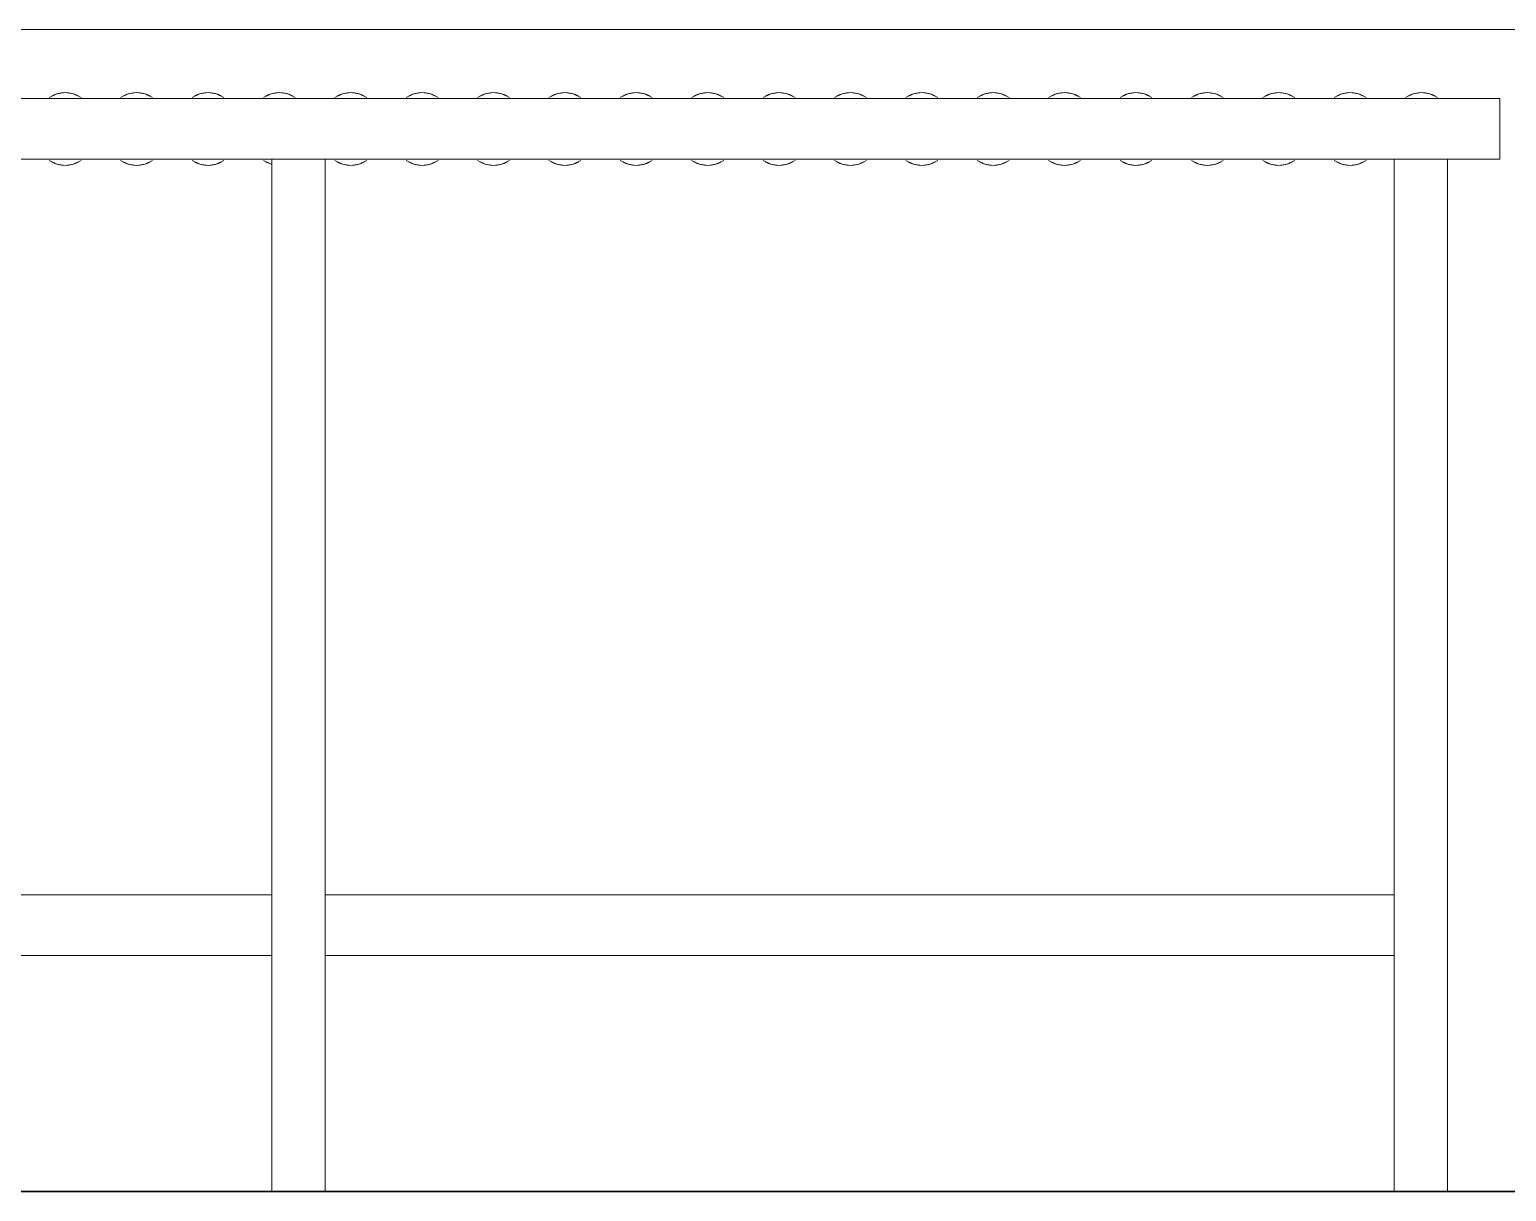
# Model space of a CAD drawing. Header units: centimetres. Extents: x -13467 to 3766, y -437 to 1921.
# Drawn here: x -4385.8 to -4264.1, y 94 to 189.7 of the extents above; entities that cross this region are included whole.
import ezdxf

# ---------------------------------------------------------------- set-up
doc = ezdxf.new("R2010")
doc.units = ezdxf.units.CM
doc.layers.add('A-FLOR', color=7, linetype='Continuous', lineweight=9)
doc.layers.add('M-EQPM', color=7, linetype='Continuous', lineweight=9)

# ---------------------------------------------------------------- blocks, each defined once
blk = doc.blocks.new('PQ_RVR_EST-01_ZZ_ZZ_MO_T_A_rvt-2-Sección 1-2')
at = {"layer": 'A-FLOR', "lineweight": 35}
blk.add_line((-3460.65, 94), (-4386.6, 94), dxfattribs=at)
blk = doc.blocks.new('EQ-04-002 - EQ-04-002_dwg_Agrupar_1737-1534097-Sección 1-2')
at = {"layer": 'M-EQPM', "color": 251, "true_color": 0x666666}
for p, q in [((-3814.53, 184.4), (-3815.17, 184.1)), ((-3813.85, 184.5), (-3814.53, 184.4)), ((-3813.17, 184.4), (-3813.85, 184.5)), ((-3813.17, 184.4), (-3812.54, 184.1)), ((-3814.53, 178.6), (-3815.17, 178.9))]:
    blk.add_line(p, q, dxfattribs=at)
for start_param, end_param in [(5.836266, 6.730104), (5.836266, 6.730104), (5.836266, 6.730104), (5.836266, 6.730104), (5.836266, 6.730104), (5.836266, 6.730104), (5.836266, 6.730104), (5.836266, 6.730104), (5.836266, 6.730104), (5.836266, 6.730104), (5.836266, 6.730104), (5.836266, 6.730104), (5.836266, 6.730104), (5.836266, 6.730104), (5.836266, 6.730104), (5.836266, 6.730104), (5.836266, 6.730104), (5.836266, 6.730104), (5.836266, 6.730104), (5.836266, 6.730104), (5.836266, 6.730104), (5.836266, 6.730104), (5.836266, 6.730104), (5.836266, 6.730104), (5.836266, 6.730104), (2.694673, 2.882424), (2.694673, 2.882424), (2.694673, 2.882424), (2.694673, 2.882424), (2.694673, 2.882424), (2.694673, 2.882424), (2.694673, 2.882424), (2.694673, 2.882424), (2.694673, 2.882424), (2.694673, 2.882424), (2.694673, 2.882424), (2.694673, 2.882424), (2.694673, 2.882424), (2.694673, 2.882424), (2.694673, 2.882424), (2.694673, 2.882424), (2.694673, 2.882424), (2.694673, 2.882424), (2.694673, 2.882424), (2.694673, 2.882424), (2.694673, 2.882424), (2.694673, 2.882424), (2.694673, 2.882424), (2.694673, 2.882424), (2.694673, 2.882424)]:
    blk.add_ellipse((-3813.85, 181.5), major_axis=(0, 3), ratio=0.8777, start_param=start_param, end_param=end_param, dxfattribs=at)
blk = doc.blocks.new('EQ-04-002 - EQ-04-002_dwg_Agrupar_1737-1534098-Sección 1-2')
at = {"layer": 'M-EQPM', "color": 251, "true_color": 0x666666}
for p, q in [((-3820.42, 184.4), (-3821.05, 184.1)), ((-3819.73, 184.5), (-3820.42, 184.4)), ((-3819.05, 184.4), (-3819.73, 184.5)), ((-3819.05, 184.4), (-3818.42, 184.1)), ((-3820.42, 178.6), (-3821.05, 178.9)), ((-3818.42, 178.9), (-3819.05, 178.6)), ((-3819.73, 178.5), (-3820.42, 178.6)), ((-3819.05, 178.6), (-3819.73, 178.5))]:
    blk.add_line(p, q, dxfattribs=at)
for start_param, end_param in [(5.836266, 6.730104), (5.836266, 6.730104), (5.836266, 6.730104), (5.836266, 6.730104), (5.836266, 6.730104), (5.836266, 6.730104), (5.836266, 6.730104), (5.836266, 6.730104), (5.836266, 6.730104), (5.836266, 6.730104), (5.836266, 6.730104), (5.836266, 6.730104), (5.836266, 6.730104), (5.836266, 6.730104), (5.836266, 6.730104), (5.836266, 6.730104), (5.836266, 6.730104), (5.836266, 6.730104), (5.836266, 6.730104), (5.836266, 6.730104), (5.836266, 6.730104), (5.836266, 6.730104), (5.836266, 6.730104), (5.836266, 6.730104), (5.836266, 6.730104), (2.694673, 3.588513), (2.694673, 3.588513), (2.694673, 3.588513), (2.694673, 3.588513), (2.694673, 3.588513), (2.694673, 3.588513), (2.694673, 3.588513), (2.694673, 3.588513), (2.694673, 3.588513), (2.694673, 3.588513), (2.694673, 3.588513), (2.694673, 3.588513), (2.694673, 3.588513), (2.694673, 3.588513), (2.694673, 3.588513), (2.694673, 3.588513), (2.694673, 3.588513), (2.694673, 3.588513), (2.694673, 3.588513), (2.694673, 3.588513), (2.694673, 3.588513), (2.694673, 3.588513), (2.694673, 3.588513), (2.694673, 3.588513), (2.694673, 3.588513)]:
    blk.add_ellipse((-3819.73, 181.5), major_axis=(0, 3), ratio=0.8777, start_param=start_param, end_param=end_param, dxfattribs=at)
blk = doc.blocks.new('EQ-04-002 - EQ-04-002_dwg_Agrupar_528-1534099-Sección 1-2')
at = {"layer": 'M-EQPM', "color": 251, "true_color": 0x666666}
for p, q in [((-3713.32, 184), (-4009.98, 184)), ((-3713.32, 184), (-4009.98, 184)), ((-3713.32, 179), (-3713.32, 184)), ((-3713.32, 184), (-3713.32, 179)), ((-4009.81, 179), (-3713.32, 179)), ((-4009.81, 179), (-3713.32, 179))]:
    blk.add_line(p, q, dxfattribs=at)
at = {"layer": 'M-EQPM', "color": 251, "true_color": 0x666666, "flags": 128}
blk.add_lwpolyline([(-4009.81, 179), (-3713.32, 179), (-3713.32, 184), (-4009.98, 184)], dxfattribs=at)
blk = doc.blocks.new('EQ-04-002 - EQ-04-002_dwg_Agrupar_1737-1534100-Sección 1-2')
at = {"layer": 'M-EQPM', "color": 251, "true_color": 0x666666}
for p, q in [((-3826.3, 184.4), (-3826.93, 184.1)), ((-3825.61, 184.5), (-3826.3, 184.4)), ((-3824.93, 184.4), (-3825.61, 184.5)), ((-3824.93, 184.4), (-3824.3, 184.1)), ((-3826.3, 178.6), (-3826.93, 178.9)), ((-3824.3, 178.9), (-3824.93, 178.6)), ((-3825.61, 178.5), (-3826.3, 178.6)), ((-3824.93, 178.6), (-3825.61, 178.5))]:
    blk.add_line(p, q, dxfattribs=at)
for start_param, end_param in [(5.836266, 6.730104), (5.836266, 6.730104), (5.836266, 6.730104), (5.836266, 6.730104), (5.836266, 6.730104), (5.836266, 6.730104), (5.836266, 6.730104), (5.836266, 6.730104), (5.836266, 6.730104), (5.836266, 6.730104), (5.836266, 6.730104), (5.836266, 6.730104), (5.836266, 6.730104), (5.836266, 6.730104), (5.836266, 6.730104), (5.836266, 6.730104), (5.836266, 6.730104), (5.836266, 6.730104), (5.836266, 6.730104), (5.836266, 6.730104), (5.836266, 6.730104), (5.836266, 6.730104), (5.836266, 6.730104), (5.836266, 6.730104), (5.836266, 6.730104), (2.694673, 3.588513), (2.694673, 3.588513), (2.694673, 3.588513), (2.694673, 3.588513), (2.694673, 3.588513), (2.694673, 3.588513), (2.694673, 3.588513), (2.694673, 3.588513), (2.694673, 3.588513), (2.694673, 3.588513), (2.694673, 3.588513), (2.694673, 3.588513), (2.694673, 3.588513), (2.694673, 3.588513), (2.694673, 3.588513), (2.694673, 3.588513), (2.694673, 3.588513), (2.694673, 3.588513), (2.694673, 3.588513), (2.694673, 3.588513), (2.694673, 3.588513), (2.694673, 3.588513), (2.694673, 3.588513), (2.694673, 3.588513), (2.694673, 3.588513)]:
    blk.add_ellipse((-3825.61, 181.5), major_axis=(0, 3), ratio=0.8777, start_param=start_param, end_param=end_param, dxfattribs=at)
blk = doc.blocks.new('EQ-04-002 - EQ-04-002_dwg_Agrupar_1737-1534130-Sección 1-2')
at = {"layer": 'M-EQPM', "color": 251, "true_color": 0x666666}
for p, q in [((-3832.18, 184.4), (-3832.81, 184.1)), ((-3831.5, 184.5), (-3832.18, 184.4)), ((-3830.81, 184.4), (-3831.5, 184.5)), ((-3830.81, 184.4), (-3830.18, 184.1)), ((-3832.18, 178.6), (-3832.81, 178.9)), ((-3830.18, 178.9), (-3830.81, 178.6)), ((-3831.5, 178.5), (-3832.18, 178.6)), ((-3830.81, 178.6), (-3831.5, 178.5))]:
    blk.add_line(p, q, dxfattribs=at)
for start_param, end_param in [(5.836266, 6.730104), (5.836266, 6.730104), (5.836266, 6.730104), (5.836266, 6.730104), (5.836266, 6.730104), (5.836266, 6.730104), (5.836266, 6.730104), (5.836266, 6.730104), (5.836266, 6.730104), (5.836266, 6.730104), (5.836266, 6.730104), (5.836266, 6.730104), (5.836266, 6.730104), (5.836266, 6.730104), (5.836266, 6.730104), (5.836266, 6.730104), (5.836266, 6.730104), (5.836266, 6.730104), (5.836266, 6.730104), (5.836266, 6.730104), (5.836266, 6.730104), (5.836266, 6.730104), (5.836266, 6.730104), (5.836266, 6.730104), (5.836266, 6.730104), (2.694673, 3.588513), (2.694673, 3.588513), (2.694673, 3.588513), (2.694673, 3.588513), (2.694673, 3.588513), (2.694673, 3.588513), (2.694673, 3.588513), (2.694673, 3.588513), (2.694673, 3.588513), (2.694673, 3.588513), (2.694673, 3.588513), (2.694673, 3.588513), (2.694673, 3.588513), (2.694673, 3.588513), (2.694673, 3.588513), (2.694673, 3.588513), (2.694673, 3.588513), (2.694673, 3.588513), (2.694673, 3.588513), (2.694673, 3.588513), (2.694673, 3.588513), (2.694673, 3.588513), (2.694673, 3.588513), (2.694673, 3.588513), (2.694673, 3.588513)]:
    blk.add_ellipse((-3831.5, 181.5), major_axis=(0, 3), ratio=0.8777, start_param=start_param, end_param=end_param, dxfattribs=at)
blk = doc.blocks.new('EQ-04-002 - EQ-04-002_dwg_Agrupar_529-1534134-Sección 1-2')
at = {"layer": 'M-EQPM', "color": 251, "true_color": 0x666666}
for p, q in [((-3814.47, 94), (-3814.47, 179)), ((-3810.08, 179), (-3814.47, 179)), ((-3810.08, 94), (-3810.08, 179))]:
    blk.add_line(p, q, dxfattribs=at)
at = {"layer": 'M-EQPM', "color": 251, "true_color": 0x666666, "flags": 128}
for points in [[(-3810.08, 179), (-3810.08, 94), (-3810.08, 179), (-3814.47, 179)], [(-3814.47, 179), (-3814.47, 94)]]:
    blk.add_lwpolyline(points, close=True, dxfattribs=at)
blk = doc.blocks.new('EQ-04-002 - EQ-04-002_dwg_Agrupar_529-1534135-Sección 1-2')
at = {"layer": 'M-EQPM', "color": 251, "true_color": 0x666666}
for p, q in [((-4007.83, 118.42), (-3814.47, 118.42)), ((-4007.83, 118.42), (-3814.47, 118.42)), ((-3814.47, 118.42), (-4007.83, 118.42)), ((-3810.08, 118.42), (-3722.02, 118.42)), ((-3810.08, 118.42), (-3722.02, 118.42)), ((-3722.02, 118.42), (-3810.08, 118.42)), ((-4007.83, 113.42), (-3814.47, 113.42)), ((-3814.47, 113.42), (-4007.83, 113.42)), ((-4007.83, 113.42), (-3814.47, 113.42)), ((-3810.08, 113.42), (-3722.02, 113.42)), ((-3722.02, 113.42), (-3810.08, 113.42)), ((-3810.08, 113.42), (-3722.02, 113.42))]:
    blk.add_line(p, q, dxfattribs=at)
blk = doc.blocks.new('EQ-04-002 - EQ-04-002_dwg_Agrupar_1737-1534138-Sección 1-2')
at = {"layer": 'M-EQPM', "color": 251, "true_color": 0x666666}
for p, q in [((-3808.65, 184.4), (-3809.29, 184.1)), ((-3807.97, 184.5), (-3808.65, 184.4)), ((-3807.29, 184.4), (-3807.97, 184.5)), ((-3807.29, 184.4), (-3806.66, 184.1)), ((-3808.65, 178.6), (-3809.29, 178.9)), ((-3806.66, 178.9), (-3807.29, 178.6)), ((-3807.97, 178.5), (-3808.65, 178.6)), ((-3807.29, 178.6), (-3807.97, 178.5))]:
    blk.add_line(p, q, dxfattribs=at)
for start_param, end_param in [(5.836266, 6.730104), (5.836266, 6.730104), (5.836266, 6.730104), (5.836266, 6.730104), (5.836266, 6.730104), (5.836266, 6.730104), (5.836266, 6.730104), (5.836266, 6.730104), (5.836266, 6.730104), (5.836266, 6.730104), (5.836266, 6.730104), (5.836266, 6.730104), (5.836266, 6.730104), (5.836266, 6.730104), (5.836266, 6.730104), (5.836266, 6.730104), (5.836266, 6.730104), (5.836266, 6.730104), (5.836266, 6.730104), (5.836266, 6.730104), (5.836266, 6.730104), (5.836266, 6.730104), (5.836266, 6.730104), (5.836266, 6.730104), (5.836266, 6.730104), (2.694673, 3.588513), (2.694673, 3.588513), (2.694673, 3.588513), (2.694673, 3.588513), (2.694673, 3.588513), (2.694673, 3.588513), (2.694673, 3.588513), (2.694673, 3.588513), (2.694673, 3.588513), (2.694673, 3.588513), (2.694673, 3.588513), (2.694673, 3.588513), (2.694673, 3.588513), (2.694673, 3.588513), (2.694673, 3.588513), (2.694673, 3.588513), (2.694673, 3.588513), (2.694673, 3.588513), (2.694673, 3.588513), (2.694673, 3.588513), (2.694673, 3.588513), (2.694673, 3.588513), (2.694673, 3.588513), (2.694673, 3.588513), (2.694673, 3.588513)]:
    blk.add_ellipse((-3807.97, 181.5), major_axis=(0, 3), ratio=0.8777, start_param=start_param, end_param=end_param, dxfattribs=at)
blk = doc.blocks.new('EQ-04-002 - EQ-04-002_dwg_Agrupar_1737-1534139-Sección 1-2')
at = {"layer": 'M-EQPM', "color": 251, "true_color": 0x666666}
for p, q in [((-3726.33, 184.4), (-3726.96, 184.1)), ((-3725.64, 184.5), (-3726.33, 184.4)), ((-3724.96, 184.4), (-3725.64, 184.5)), ((-3724.96, 184.4), (-3724.33, 184.1)), ((-3726.33, 178.6), (-3726.96, 178.9)), ((-3724.33, 178.9), (-3724.96, 178.6)), ((-3725.64, 178.5), (-3726.33, 178.6)), ((-3724.96, 178.6), (-3725.64, 178.5))]:
    blk.add_line(p, q, dxfattribs=at)
for start_param, end_param in [(5.836266, 6.730104), (5.836266, 6.730104), (5.836266, 6.730104), (5.836266, 6.730104), (5.836266, 6.730104), (5.836266, 6.730104), (5.836266, 6.730104), (5.836266, 6.730104), (5.836266, 6.730104), (5.836266, 6.730104), (5.836266, 6.730104), (5.836266, 6.730104), (5.836266, 6.730104), (5.836266, 6.730104), (5.836266, 6.730104), (5.836266, 6.730104), (5.836266, 6.730104), (5.836266, 6.730104), (5.836266, 6.730104), (5.836266, 6.730104), (5.836266, 6.730104), (5.836266, 6.730104), (5.836266, 6.730104), (5.836266, 6.730104), (5.836266, 6.730104), (2.694673, 3.588513), (2.694673, 3.588513), (2.694673, 3.588513), (2.694673, 3.588513), (2.694673, 3.588513), (2.694673, 3.588513), (2.694673, 3.588513), (2.694673, 3.588513), (2.694673, 3.588513), (2.694673, 3.588513), (2.694673, 3.588513), (2.694673, 3.588513), (2.694673, 3.588513), (2.694673, 3.588513), (2.694673, 3.588513), (2.694673, 3.588513), (2.694673, 3.588513), (2.694673, 3.588513), (2.694673, 3.588513), (2.694673, 3.588513), (2.694673, 3.588513), (2.694673, 3.588513), (2.694673, 3.588513), (2.694673, 3.588513), (2.694673, 3.588513)]:
    blk.add_ellipse((-3725.64, 181.5), major_axis=(0, 3), ratio=0.8777, start_param=start_param, end_param=end_param, dxfattribs=at)
blk = doc.blocks.new('EQ-04-002 - EQ-04-002_dwg_Agrupar_1737-1534140-Sección 1-2')
at = {"layer": 'M-EQPM', "color": 251, "true_color": 0x666666}
for p, q in [((-3785.13, 184.4), (-3785.77, 184.1)), ((-3784.45, 184.5), (-3785.13, 184.4)), ((-3783.77, 184.4), (-3784.45, 184.5)), ((-3783.77, 184.4), (-3783.13, 184.1)), ((-3785.13, 178.6), (-3785.77, 178.9)), ((-3783.13, 178.9), (-3783.77, 178.6)), ((-3784.45, 178.5), (-3785.13, 178.6)), ((-3783.77, 178.6), (-3784.45, 178.5))]:
    blk.add_line(p, q, dxfattribs=at)
for start_param, end_param in [(5.836266, 6.730104), (5.836266, 6.730104), (5.836266, 6.730104), (5.836266, 6.730104), (5.836266, 6.730104), (5.836266, 6.730104), (5.836266, 6.730104), (5.836266, 6.730104), (5.836266, 6.730104), (5.836266, 6.730104), (5.836266, 6.730104), (5.836266, 6.730104), (5.836266, 6.730104), (5.836266, 6.730104), (5.836266, 6.730104), (5.836266, 6.730104), (5.836266, 6.730104), (5.836266, 6.730104), (5.836266, 6.730104), (5.836266, 6.730104), (5.836266, 6.730104), (5.836266, 6.730104), (5.836266, 6.730104), (5.836266, 6.730104), (5.836266, 6.730104), (2.694673, 3.588513), (2.694673, 3.588513), (2.694673, 3.588513), (2.694673, 3.588513), (2.694673, 3.588513), (2.694673, 3.588513), (2.694673, 3.588513), (2.694673, 3.588513), (2.694673, 3.588513), (2.694673, 3.588513), (2.694673, 3.588513), (2.694673, 3.588513), (2.694673, 3.588513), (2.694673, 3.588513), (2.694673, 3.588513), (2.694673, 3.588513), (2.694673, 3.588513), (2.694673, 3.588513), (2.694673, 3.588513), (2.694673, 3.588513), (2.694673, 3.588513), (2.694673, 3.588513), (2.694673, 3.588513), (2.694673, 3.588513), (2.694673, 3.588513)]:
    blk.add_ellipse((-3784.45, 181.5), major_axis=(0, 3), ratio=0.8777, start_param=start_param, end_param=end_param, dxfattribs=at)
blk = doc.blocks.new('EQ-04-002 - EQ-04-002_dwg_Agrupar_1737-1534141-Sección 1-2')
at = {"layer": 'M-EQPM', "color": 251, "true_color": 0x666666}
for p, q in [((-3796.89, 184.4), (-3797.53, 184.1)), ((-3796.21, 184.5), (-3796.89, 184.4)), ((-3795.53, 184.4), (-3796.21, 184.5)), ((-3795.53, 184.4), (-3794.9, 184.1)), ((-3796.89, 178.6), (-3797.53, 178.9)), ((-3794.9, 178.9), (-3795.53, 178.6)), ((-3796.21, 178.5), (-3796.89, 178.6)), ((-3795.53, 178.6), (-3796.21, 178.5))]:
    blk.add_line(p, q, dxfattribs=at)
for start_param, end_param in [(5.836266, 6.730104), (5.836266, 6.730104), (5.836266, 6.730104), (5.836266, 6.730104), (5.836266, 6.730104), (5.836266, 6.730104), (5.836266, 6.730104), (5.836266, 6.730104), (5.836266, 6.730104), (5.836266, 6.730104), (5.836266, 6.730104), (5.836266, 6.730104), (5.836266, 6.730104), (5.836266, 6.730104), (5.836266, 6.730104), (5.836266, 6.730104), (5.836266, 6.730104), (5.836266, 6.730104), (5.836266, 6.730104), (5.836266, 6.730104), (5.836266, 6.730104), (5.836266, 6.730104), (5.836266, 6.730104), (5.836266, 6.730104), (5.836266, 6.730104), (2.694673, 3.588513), (2.694673, 3.588513), (2.694673, 3.588513), (2.694673, 3.588513), (2.694673, 3.588513), (2.694673, 3.588513), (2.694673, 3.588513), (2.694673, 3.588513), (2.694673, 3.588513), (2.694673, 3.588513), (2.694673, 3.588513), (2.694673, 3.588513), (2.694673, 3.588513), (2.694673, 3.588513), (2.694673, 3.588513), (2.694673, 3.588513), (2.694673, 3.588513), (2.694673, 3.588513), (2.694673, 3.588513), (2.694673, 3.588513), (2.694673, 3.588513), (2.694673, 3.588513), (2.694673, 3.588513), (2.694673, 3.588513), (2.694673, 3.588513)]:
    blk.add_ellipse((-3796.21, 181.5), major_axis=(0, 3), ratio=0.8777, start_param=start_param, end_param=end_param, dxfattribs=at)
blk = doc.blocks.new('EQ-04-002 - EQ-04-002_dwg_Agrupar_1737-1534142-Sección 1-2')
at = {"layer": 'M-EQPM', "color": 251, "true_color": 0x666666}
for p, q in [((-3791.01, 184.4), (-3791.65, 184.1)), ((-3790.33, 184.5), (-3791.01, 184.4)), ((-3789.65, 184.4), (-3790.33, 184.5)), ((-3789.65, 184.4), (-3789.01, 184.1)), ((-3791.01, 178.6), (-3791.65, 178.9)), ((-3789.01, 178.9), (-3789.65, 178.6)), ((-3790.33, 178.5), (-3791.01, 178.6)), ((-3789.65, 178.6), (-3790.33, 178.5))]:
    blk.add_line(p, q, dxfattribs=at)
for start_param, end_param in [(5.836266, 6.730104), (5.836266, 6.730104), (5.836266, 6.730104), (5.836266, 6.730104), (5.836266, 6.730104), (5.836266, 6.730104), (5.836266, 6.730104), (5.836266, 6.730104), (5.836266, 6.730104), (5.836266, 6.730104), (5.836266, 6.730104), (5.836266, 6.730104), (5.836266, 6.730104), (5.836266, 6.730104), (5.836266, 6.730104), (5.836266, 6.730104), (5.836266, 6.730104), (5.836266, 6.730104), (5.836266, 6.730104), (5.836266, 6.730104), (5.836266, 6.730104), (5.836266, 6.730104), (5.836266, 6.730104), (5.836266, 6.730104), (5.836266, 6.730104), (2.694673, 3.588513), (2.694673, 3.588513), (2.694673, 3.588513), (2.694673, 3.588513), (2.694673, 3.588513), (2.694673, 3.588513), (2.694673, 3.588513), (2.694673, 3.588513), (2.694673, 3.588513), (2.694673, 3.588513), (2.694673, 3.588513), (2.694673, 3.588513), (2.694673, 3.588513), (2.694673, 3.588513), (2.694673, 3.588513), (2.694673, 3.588513), (2.694673, 3.588513), (2.694673, 3.588513), (2.694673, 3.588513), (2.694673, 3.588513), (2.694673, 3.588513), (2.694673, 3.588513), (2.694673, 3.588513), (2.694673, 3.588513), (2.694673, 3.588513)]:
    blk.add_ellipse((-3790.33, 181.5), major_axis=(0, 3), ratio=0.8777, start_param=start_param, end_param=end_param, dxfattribs=at)
blk = doc.blocks.new('EQ-04-002 - EQ-04-002_dwg_Agrupar_1737-1534143-Sección 1-2')
at = {"layer": 'M-EQPM', "color": 251, "true_color": 0x666666}
for p, q in [((-3802.77, 184.4), (-3803.41, 184.1)), ((-3802.09, 184.5), (-3802.77, 184.4)), ((-3801.41, 184.4), (-3802.09, 184.5)), ((-3801.41, 184.4), (-3800.78, 184.1)), ((-3802.77, 178.6), (-3803.41, 178.9)), ((-3800.78, 178.9), (-3801.41, 178.6)), ((-3802.09, 178.5), (-3802.77, 178.6)), ((-3801.41, 178.6), (-3802.09, 178.5))]:
    blk.add_line(p, q, dxfattribs=at)
for start_param, end_param in [(5.836266, 6.730104), (5.836266, 6.730104), (5.836266, 6.730104), (5.836266, 6.730104), (5.836266, 6.730104), (5.836266, 6.730104), (5.836266, 6.730104), (5.836266, 6.730104), (5.836266, 6.730104), (5.836266, 6.730104), (5.836266, 6.730104), (5.836266, 6.730104), (5.836266, 6.730104), (5.836266, 6.730104), (5.836266, 6.730104), (5.836266, 6.730104), (5.836266, 6.730104), (5.836266, 6.730104), (5.836266, 6.730104), (5.836266, 6.730104), (5.836266, 6.730104), (5.836266, 6.730104), (5.836266, 6.730104), (5.836266, 6.730104), (5.836266, 6.730104), (2.694673, 3.588513), (2.694673, 3.588513), (2.694673, 3.588513), (2.694673, 3.588513), (2.694673, 3.588513), (2.694673, 3.588513), (2.694673, 3.588513), (2.694673, 3.588513), (2.694673, 3.588513), (2.694673, 3.588513), (2.694673, 3.588513), (2.694673, 3.588513), (2.694673, 3.588513), (2.694673, 3.588513), (2.694673, 3.588513), (2.694673, 3.588513), (2.694673, 3.588513), (2.694673, 3.588513), (2.694673, 3.588513), (2.694673, 3.588513), (2.694673, 3.588513), (2.694673, 3.588513), (2.694673, 3.588513), (2.694673, 3.588513), (2.694673, 3.588513)]:
    blk.add_ellipse((-3802.09, 181.5), major_axis=(0, 3), ratio=0.8777, start_param=start_param, end_param=end_param, dxfattribs=at)
blk = doc.blocks.new('EQ-04-002 - EQ-04-002_dwg_Agrupar_1737-1534144-Sección 1-2')
at = {"layer": 'M-EQPM', "color": 251, "true_color": 0x666666}
for p, q in [((-3761.61, 184.4), (-3762.24, 184.1)), ((-3760.93, 184.5), (-3761.61, 184.4)), ((-3760.25, 184.4), (-3760.93, 184.5)), ((-3760.25, 184.4), (-3759.61, 184.1)), ((-3761.61, 178.6), (-3762.24, 178.9)), ((-3759.61, 178.9), (-3760.25, 178.6)), ((-3760.93, 178.5), (-3761.61, 178.6)), ((-3760.25, 178.6), (-3760.93, 178.5))]:
    blk.add_line(p, q, dxfattribs=at)
for start_param, end_param in [(5.836266, 6.730104), (5.836266, 6.730104), (5.836266, 6.730104), (5.836266, 6.730104), (5.836266, 6.730104), (5.836266, 6.730104), (5.836266, 6.730104), (5.836266, 6.730104), (5.836266, 6.730104), (5.836266, 6.730104), (5.836266, 6.730104), (5.836266, 6.730104), (5.836266, 6.730104), (5.836266, 6.730104), (5.836266, 6.730104), (5.836266, 6.730104), (5.836266, 6.730104), (5.836266, 6.730104), (5.836266, 6.730104), (5.836266, 6.730104), (5.836266, 6.730104), (5.836266, 6.730104), (5.836266, 6.730104), (5.836266, 6.730104), (5.836266, 6.730104), (2.694673, 3.588513), (2.694673, 3.588513), (2.694673, 3.588513), (2.694673, 3.588513), (2.694673, 3.588513), (2.694673, 3.588513), (2.694673, 3.588513), (2.694673, 3.588513), (2.694673, 3.588513), (2.694673, 3.588513), (2.694673, 3.588513), (2.694673, 3.588513), (2.694673, 3.588513), (2.694673, 3.588513), (2.694673, 3.588513), (2.694673, 3.588513), (2.694673, 3.588513), (2.694673, 3.588513), (2.694673, 3.588513), (2.694673, 3.588513), (2.694673, 3.588513), (2.694673, 3.588513), (2.694673, 3.588513), (2.694673, 3.588513), (2.694673, 3.588513)]:
    blk.add_ellipse((-3760.93, 181.5), major_axis=(0, 3), ratio=0.8777, start_param=start_param, end_param=end_param, dxfattribs=at)
blk = doc.blocks.new('EQ-04-002 - EQ-04-002_dwg_Agrupar_1737-1534145-Sección 1-2')
at = {"layer": 'M-EQPM', "color": 251, "true_color": 0x666666}
for p, q in [((-3743.97, 184.4), (-3744.6, 184.1)), ((-3743.29, 184.5), (-3743.97, 184.4)), ((-3742.6, 184.4), (-3743.29, 184.5)), ((-3742.6, 184.4), (-3741.97, 184.1)), ((-3743.97, 178.6), (-3744.6, 178.9)), ((-3741.97, 178.9), (-3742.6, 178.6)), ((-3743.29, 178.5), (-3743.97, 178.6)), ((-3742.6, 178.6), (-3743.29, 178.5))]:
    blk.add_line(p, q, dxfattribs=at)
for start_param, end_param in [(5.836266, 6.730104), (5.836266, 6.730104), (5.836266, 6.730104), (5.836266, 6.730104), (5.836266, 6.730104), (5.836266, 6.730104), (5.836266, 6.730104), (5.836266, 6.730104), (5.836266, 6.730104), (5.836266, 6.730104), (5.836266, 6.730104), (5.836266, 6.730104), (5.836266, 6.730104), (5.836266, 6.730104), (5.836266, 6.730104), (5.836266, 6.730104), (5.836266, 6.730104), (5.836266, 6.730104), (5.836266, 6.730104), (5.836266, 6.730104), (5.836266, 6.730104), (5.836266, 6.730104), (5.836266, 6.730104), (5.836266, 6.730104), (5.836266, 6.730104), (2.694673, 3.588513), (2.694673, 3.588513), (2.694673, 3.588513), (2.694673, 3.588513), (2.694673, 3.588513), (2.694673, 3.588513), (2.694673, 3.588513), (2.694673, 3.588513), (2.694673, 3.588513), (2.694673, 3.588513), (2.694673, 3.588513), (2.694673, 3.588513), (2.694673, 3.588513), (2.694673, 3.588513), (2.694673, 3.588513), (2.694673, 3.588513), (2.694673, 3.588513), (2.694673, 3.588513), (2.694673, 3.588513), (2.694673, 3.588513), (2.694673, 3.588513), (2.694673, 3.588513), (2.694673, 3.588513), (2.694673, 3.588513), (2.694673, 3.588513)]:
    blk.add_ellipse((-3743.29, 181.5), major_axis=(0, 3), ratio=0.8777, start_param=start_param, end_param=end_param, dxfattribs=at)
blk = doc.blocks.new('EQ-04-002 - EQ-04-002_dwg_Agrupar_1737-1534146-Sección 1-2')
at = {"layer": 'M-EQPM', "color": 251, "true_color": 0x666666}
for p, q in [((-3732.21, 184.4), (-3732.84, 184.1)), ((-3731.53, 184.5), (-3732.21, 184.4)), ((-3730.84, 184.4), (-3731.53, 184.5)), ((-3730.84, 184.4), (-3730.21, 184.1)), ((-3732.21, 178.6), (-3732.84, 178.9)), ((-3730.21, 178.9), (-3730.84, 178.6)), ((-3731.53, 178.5), (-3732.21, 178.6)), ((-3730.84, 178.6), (-3731.53, 178.5))]:
    blk.add_line(p, q, dxfattribs=at)
for start_param, end_param in [(5.836266, 6.730104), (5.836266, 6.730104), (5.836266, 6.730104), (5.836266, 6.730104), (5.836266, 6.730104), (5.836266, 6.730104), (5.836266, 6.730104), (5.836266, 6.730104), (5.836266, 6.730104), (5.836266, 6.730104), (5.836266, 6.730104), (5.836266, 6.730104), (5.836266, 6.730104), (5.836266, 6.730104), (5.836266, 6.730104), (5.836266, 6.730104), (5.836266, 6.730104), (5.836266, 6.730104), (5.836266, 6.730104), (5.836266, 6.730104), (5.836266, 6.730104), (5.836266, 6.730104), (5.836266, 6.730104), (5.836266, 6.730104), (5.836266, 6.730104), (2.694673, 3.588513), (2.694673, 3.588513), (2.694673, 3.588513), (2.694673, 3.588513), (2.694673, 3.588513), (2.694673, 3.588513), (2.694673, 3.588513), (2.694673, 3.588513), (2.694673, 3.588513), (2.694673, 3.588513), (2.694673, 3.588513), (2.694673, 3.588513), (2.694673, 3.588513), (2.694673, 3.588513), (2.694673, 3.588513), (2.694673, 3.588513), (2.694673, 3.588513), (2.694673, 3.588513), (2.694673, 3.588513), (2.694673, 3.588513), (2.694673, 3.588513), (2.694673, 3.588513), (2.694673, 3.588513), (2.694673, 3.588513), (2.694673, 3.588513)]:
    blk.add_ellipse((-3731.53, 181.5), major_axis=(0, 3), ratio=0.8777, start_param=start_param, end_param=end_param, dxfattribs=at)
blk = doc.blocks.new('EQ-04-002 - EQ-04-002_dwg_Agrupar_1737-1534147-Sección 1-2')
at = {"layer": 'M-EQPM', "color": 251, "true_color": 0x666666}
for p, q in [((-3749.85, 184.4), (-3750.48, 184.1)), ((-3749.17, 184.5), (-3749.85, 184.4)), ((-3748.49, 184.4), (-3749.17, 184.5)), ((-3748.49, 184.4), (-3747.85, 184.1)), ((-3749.85, 178.6), (-3750.48, 178.9)), ((-3747.85, 178.9), (-3748.49, 178.6)), ((-3749.17, 178.5), (-3749.85, 178.6)), ((-3748.49, 178.6), (-3749.17, 178.5))]:
    blk.add_line(p, q, dxfattribs=at)
for start_param, end_param in [(5.836266, 6.730104), (5.836266, 6.730104), (5.836266, 6.730104), (5.836266, 6.730104), (5.836266, 6.730104), (5.836266, 6.730104), (5.836266, 6.730104), (5.836266, 6.730104), (5.836266, 6.730104), (5.836266, 6.730104), (5.836266, 6.730104), (5.836266, 6.730104), (5.836266, 6.730104), (5.836266, 6.730104), (5.836266, 6.730104), (5.836266, 6.730104), (5.836266, 6.730104), (5.836266, 6.730104), (5.836266, 6.730104), (5.836266, 6.730104), (5.836266, 6.730104), (5.836266, 6.730104), (5.836266, 6.730104), (5.836266, 6.730104), (5.836266, 6.730104), (2.694673, 3.588513), (2.694673, 3.588513), (2.694673, 3.588513), (2.694673, 3.588513), (2.694673, 3.588513), (2.694673, 3.588513), (2.694673, 3.588513), (2.694673, 3.588513), (2.694673, 3.588513), (2.694673, 3.588513), (2.694673, 3.588513), (2.694673, 3.588513), (2.694673, 3.588513), (2.694673, 3.588513), (2.694673, 3.588513), (2.694673, 3.588513), (2.694673, 3.588513), (2.694673, 3.588513), (2.694673, 3.588513), (2.694673, 3.588513), (2.694673, 3.588513), (2.694673, 3.588513), (2.694673, 3.588513), (2.694673, 3.588513), (2.694673, 3.588513)]:
    blk.add_ellipse((-3749.17, 181.5), major_axis=(0, 3), ratio=0.8777, start_param=start_param, end_param=end_param, dxfattribs=at)
blk = doc.blocks.new('EQ-04-002 - EQ-04-002_dwg_Agrupar_1737-1534148-Sección 1-2')
at = {"layer": 'M-EQPM', "color": 251, "true_color": 0x666666}
for p, q in [((-3773.37, 184.4), (-3774.01, 184.1)), ((-3772.69, 184.5), (-3773.37, 184.4)), ((-3772.01, 184.4), (-3772.69, 184.5)), ((-3772.01, 184.4), (-3771.37, 184.1)), ((-3773.37, 178.6), (-3774.01, 178.9)), ((-3771.37, 178.9), (-3772.01, 178.6)), ((-3772.69, 178.5), (-3773.37, 178.6)), ((-3772.01, 178.6), (-3772.69, 178.5))]:
    blk.add_line(p, q, dxfattribs=at)
for start_param, end_param in [(5.836266, 6.730104), (5.836266, 6.730104), (5.836266, 6.730104), (5.836266, 6.730104), (5.836266, 6.730104), (5.836266, 6.730104), (5.836266, 6.730104), (5.836266, 6.730104), (5.836266, 6.730104), (5.836266, 6.730104), (5.836266, 6.730104), (5.836266, 6.730104), (5.836266, 6.730104), (5.836266, 6.730104), (5.836266, 6.730104), (5.836266, 6.730104), (5.836266, 6.730104), (5.836266, 6.730104), (5.836266, 6.730104), (5.836266, 6.730104), (5.836266, 6.730104), (5.836266, 6.730104), (5.836266, 6.730104), (5.836266, 6.730104), (5.836266, 6.730104), (2.694673, 3.588513), (2.694673, 3.588513), (2.694673, 3.588513), (2.694673, 3.588513), (2.694673, 3.588513), (2.694673, 3.588513), (2.694673, 3.588513), (2.694673, 3.588513), (2.694673, 3.588513), (2.694673, 3.588513), (2.694673, 3.588513), (2.694673, 3.588513), (2.694673, 3.588513), (2.694673, 3.588513), (2.694673, 3.588513), (2.694673, 3.588513), (2.694673, 3.588513), (2.694673, 3.588513), (2.694673, 3.588513), (2.694673, 3.588513), (2.694673, 3.588513), (2.694673, 3.588513), (2.694673, 3.588513), (2.694673, 3.588513), (2.694673, 3.588513)]:
    blk.add_ellipse((-3772.69, 181.5), major_axis=(0, 3), ratio=0.8777, start_param=start_param, end_param=end_param, dxfattribs=at)
blk = doc.blocks.new('EQ-04-002 - EQ-04-002_dwg_Agrupar_1737-1534149-Sección 1-2')
at = {"layer": 'M-EQPM', "color": 251, "true_color": 0x666666}
for p, q in [((-3755.73, 184.4), (-3756.36, 184.1)), ((-3755.05, 184.5), (-3755.73, 184.4)), ((-3754.37, 184.4), (-3755.05, 184.5)), ((-3754.37, 184.4), (-3753.73, 184.1)), ((-3755.73, 178.6), (-3756.36, 178.9)), ((-3753.73, 178.9), (-3754.37, 178.6)), ((-3755.05, 178.5), (-3755.73, 178.6)), ((-3754.37, 178.6), (-3755.05, 178.5))]:
    blk.add_line(p, q, dxfattribs=at)
for start_param, end_param in [(5.836266, 6.730104), (5.836266, 6.730104), (5.836266, 6.730104), (5.836266, 6.730104), (5.836266, 6.730104), (5.836266, 6.730104), (5.836266, 6.730104), (5.836266, 6.730104), (5.836266, 6.730104), (5.836266, 6.730104), (5.836266, 6.730104), (5.836266, 6.730104), (5.836266, 6.730104), (5.836266, 6.730104), (5.836266, 6.730104), (5.836266, 6.730104), (5.836266, 6.730104), (5.836266, 6.730104), (5.836266, 6.730104), (5.836266, 6.730104), (5.836266, 6.730104), (5.836266, 6.730104), (5.836266, 6.730104), (5.836266, 6.730104), (5.836266, 6.730104), (2.694673, 3.588513), (2.694673, 3.588513), (2.694673, 3.588513), (2.694673, 3.588513), (2.694673, 3.588513), (2.694673, 3.588513), (2.694673, 3.588513), (2.694673, 3.588513), (2.694673, 3.588513), (2.694673, 3.588513), (2.694673, 3.588513), (2.694673, 3.588513), (2.694673, 3.588513), (2.694673, 3.588513), (2.694673, 3.588513), (2.694673, 3.588513), (2.694673, 3.588513), (2.694673, 3.588513), (2.694673, 3.588513), (2.694673, 3.588513), (2.694673, 3.588513), (2.694673, 3.588513), (2.694673, 3.588513), (2.694673, 3.588513), (2.694673, 3.588513)]:
    blk.add_ellipse((-3755.05, 181.5), major_axis=(0, 3), ratio=0.8777, start_param=start_param, end_param=end_param, dxfattribs=at)
blk = doc.blocks.new('EQ-04-002 - EQ-04-002_dwg_Agrupar_1737-1534150-Sección 1-2')
at = {"layer": 'M-EQPM', "color": 251, "true_color": 0x666666}
for p, q in [((-3779.25, 184.4), (-3779.89, 184.1)), ((-3778.57, 184.5), (-3779.25, 184.4)), ((-3777.89, 184.4), (-3778.57, 184.5)), ((-3777.89, 184.4), (-3777.25, 184.1)), ((-3779.25, 178.6), (-3779.89, 178.9)), ((-3777.25, 178.9), (-3777.89, 178.6)), ((-3778.57, 178.5), (-3779.25, 178.6)), ((-3777.89, 178.6), (-3778.57, 178.5))]:
    blk.add_line(p, q, dxfattribs=at)
for start_param, end_param in [(5.836266, 6.730104), (5.836266, 6.730104), (5.836266, 6.730104), (5.836266, 6.730104), (5.836266, 6.730104), (5.836266, 6.730104), (5.836266, 6.730104), (5.836266, 6.730104), (5.836266, 6.730104), (5.836266, 6.730104), (5.836266, 6.730104), (5.836266, 6.730104), (5.836266, 6.730104), (5.836266, 6.730104), (5.836266, 6.730104), (5.836266, 6.730104), (5.836266, 6.730104), (5.836266, 6.730104), (5.836266, 6.730104), (5.836266, 6.730104), (5.836266, 6.730104), (5.836266, 6.730104), (5.836266, 6.730104), (5.836266, 6.730104), (5.836266, 6.730104), (2.694673, 3.588513), (2.694673, 3.588513), (2.694673, 3.588513), (2.694673, 3.588513), (2.694673, 3.588513), (2.694673, 3.588513), (2.694673, 3.588513), (2.694673, 3.588513), (2.694673, 3.588513), (2.694673, 3.588513), (2.694673, 3.588513), (2.694673, 3.588513), (2.694673, 3.588513), (2.694673, 3.588513), (2.694673, 3.588513), (2.694673, 3.588513), (2.694673, 3.588513), (2.694673, 3.588513), (2.694673, 3.588513), (2.694673, 3.588513), (2.694673, 3.588513), (2.694673, 3.588513), (2.694673, 3.588513), (2.694673, 3.588513), (2.694673, 3.588513)]:
    blk.add_ellipse((-3778.57, 181.5), major_axis=(0, 3), ratio=0.8777, start_param=start_param, end_param=end_param, dxfattribs=at)
blk = doc.blocks.new('EQ-04-002 - EQ-04-002_dwg_Agrupar_1737-1534151-Sección 1-2')
at = {"layer": 'M-EQPM', "color": 251, "true_color": 0x666666}
for p, q in [((-3767.49, 184.4), (-3768.13, 184.1)), ((-3766.81, 184.5), (-3767.49, 184.4)), ((-3766.13, 184.4), (-3766.81, 184.5)), ((-3766.13, 184.4), (-3765.49, 184.1)), ((-3767.49, 178.6), (-3768.13, 178.9)), ((-3765.49, 178.9), (-3766.13, 178.6)), ((-3766.81, 178.5), (-3767.49, 178.6)), ((-3766.13, 178.6), (-3766.81, 178.5))]:
    blk.add_line(p, q, dxfattribs=at)
for start_param, end_param in [(5.836266, 6.730104), (5.836266, 6.730104), (5.836266, 6.730104), (5.836266, 6.730104), (5.836266, 6.730104), (5.836266, 6.730104), (5.836266, 6.730104), (5.836266, 6.730104), (5.836266, 6.730104), (5.836266, 6.730104), (5.836266, 6.730104), (5.836266, 6.730104), (5.836266, 6.730104), (5.836266, 6.730104), (5.836266, 6.730104), (5.836266, 6.730104), (5.836266, 6.730104), (5.836266, 6.730104), (5.836266, 6.730104), (5.836266, 6.730104), (5.836266, 6.730104), (5.836266, 6.730104), (5.836266, 6.730104), (5.836266, 6.730104), (5.836266, 6.730104), (2.694673, 3.588513), (2.694673, 3.588513), (2.694673, 3.588513), (2.694673, 3.588513), (2.694673, 3.588513), (2.694673, 3.588513), (2.694673, 3.588513), (2.694673, 3.588513), (2.694673, 3.588513), (2.694673, 3.588513), (2.694673, 3.588513), (2.694673, 3.588513), (2.694673, 3.588513), (2.694673, 3.588513), (2.694673, 3.588513), (2.694673, 3.588513), (2.694673, 3.588513), (2.694673, 3.588513), (2.694673, 3.588513), (2.694673, 3.588513), (2.694673, 3.588513), (2.694673, 3.588513), (2.694673, 3.588513), (2.694673, 3.588513), (2.694673, 3.588513)]:
    blk.add_ellipse((-3766.81, 181.5), major_axis=(0, 3), ratio=0.8777, start_param=start_param, end_param=end_param, dxfattribs=at)
blk = doc.blocks.new('EQ-04-002 - EQ-04-002_dwg_Agrupar_1737-1534152-Sección 1-2')
at = {"layer": 'M-EQPM', "color": 251, "true_color": 0x666666}
for p, q in [((-3738.09, 184.4), (-3738.72, 184.1)), ((-3737.41, 184.5), (-3738.09, 184.4)), ((-3736.72, 184.4), (-3737.41, 184.5)), ((-3736.72, 184.4), (-3736.09, 184.1)), ((-3738.09, 178.6), (-3738.72, 178.9)), ((-3736.09, 178.9), (-3736.72, 178.6)), ((-3737.41, 178.5), (-3738.09, 178.6)), ((-3736.72, 178.6), (-3737.41, 178.5))]:
    blk.add_line(p, q, dxfattribs=at)
for start_param, end_param in [(5.836266, 6.730104), (5.836266, 6.730104), (5.836266, 6.730104), (5.836266, 6.730104), (5.836266, 6.730104), (5.836266, 6.730104), (5.836266, 6.730104), (5.836266, 6.730104), (5.836266, 6.730104), (5.836266, 6.730104), (5.836266, 6.730104), (5.836266, 6.730104), (5.836266, 6.730104), (5.836266, 6.730104), (5.836266, 6.730104), (5.836266, 6.730104), (5.836266, 6.730104), (5.836266, 6.730104), (5.836266, 6.730104), (5.836266, 6.730104), (5.836266, 6.730104), (5.836266, 6.730104), (5.836266, 6.730104), (5.836266, 6.730104), (5.836266, 6.730104), (2.694673, 3.588513), (2.694673, 3.588513), (2.694673, 3.588513), (2.694673, 3.588513), (2.694673, 3.588513), (2.694673, 3.588513), (2.694673, 3.588513), (2.694673, 3.588513), (2.694673, 3.588513), (2.694673, 3.588513), (2.694673, 3.588513), (2.694673, 3.588513), (2.694673, 3.588513), (2.694673, 3.588513), (2.694673, 3.588513), (2.694673, 3.588513), (2.694673, 3.588513), (2.694673, 3.588513), (2.694673, 3.588513), (2.694673, 3.588513), (2.694673, 3.588513), (2.694673, 3.588513), (2.694673, 3.588513), (2.694673, 3.588513), (2.694673, 3.588513)]:
    blk.add_ellipse((-3737.41, 181.5), major_axis=(0, 3), ratio=0.8777, start_param=start_param, end_param=end_param, dxfattribs=at)
blk = doc.blocks.new('EQ-04-002 - EQ-04-002_dwg_Agrupar_1737-1534153-Sección 1-2')
at = {"layer": 'M-EQPM', "color": 251, "true_color": 0x666666}
for p, q in [((-3720.45, 184.4), (-3721.08, 184.1)), ((-3719.76, 184.5), (-3720.45, 184.4)), ((-3719.08, 184.4), (-3719.76, 184.5)), ((-3719.08, 184.4), (-3718.45, 184.1))]:
    blk.add_line(p, q, dxfattribs=at)
blk.add_ellipse((-3719.76, 181.5), major_axis=(0, 3), ratio=0.8777, start_param=5.836266, end_param=6.730104, dxfattribs=at)
blk.add_ellipse((-3719.76, 181.5), major_axis=(0, 3), ratio=0.8777, start_param=5.836266, end_param=6.730104, dxfattribs=at)
blk.add_ellipse((-3719.76, 181.5), major_axis=(0, 3), ratio=0.8777, start_param=5.836266, end_param=6.730104, dxfattribs=at)
blk.add_ellipse((-3719.76, 181.5), major_axis=(0, 3), ratio=0.8777, start_param=5.836266, end_param=6.730104, dxfattribs=at)
blk.add_ellipse((-3719.76, 181.5), major_axis=(0, 3), ratio=0.8777, start_param=5.836266, end_param=6.730104, dxfattribs=at)
blk.add_ellipse((-3719.76, 181.5), major_axis=(0, 3), ratio=0.8777, start_param=5.836266, end_param=6.730104, dxfattribs=at)
blk.add_ellipse((-3719.76, 181.5), major_axis=(0, 3), ratio=0.8777, start_param=5.836266, end_param=6.730104, dxfattribs=at)
blk.add_ellipse((-3719.76, 181.5), major_axis=(0, 3), ratio=0.8777, start_param=5.836266, end_param=6.730104, dxfattribs=at)
blk.add_ellipse((-3719.76, 181.5), major_axis=(0, 3), ratio=0.8777, start_param=5.836266, end_param=6.730104, dxfattribs=at)
blk.add_ellipse((-3719.76, 181.5), major_axis=(0, 3), ratio=0.8777, start_param=5.836266, end_param=6.730104, dxfattribs=at)
blk.add_ellipse((-3719.76, 181.5), major_axis=(0, 3), ratio=0.8777, start_param=5.836266, end_param=6.730104, dxfattribs=at)
blk.add_ellipse((-3719.76, 181.5), major_axis=(0, 3), ratio=0.8777, start_param=5.836266, end_param=6.730104, dxfattribs=at)
blk.add_ellipse((-3719.76, 181.5), major_axis=(0, 3), ratio=0.8777, start_param=5.836266, end_param=6.730104, dxfattribs=at)
blk.add_ellipse((-3719.76, 181.5), major_axis=(0, 3), ratio=0.8777, start_param=5.836266, end_param=6.730104, dxfattribs=at)
blk.add_ellipse((-3719.76, 181.5), major_axis=(0, 3), ratio=0.8777, start_param=5.836266, end_param=6.730104, dxfattribs=at)
blk.add_ellipse((-3719.76, 181.5), major_axis=(0, 3), ratio=0.8777, start_param=5.836266, end_param=6.730104, dxfattribs=at)
blk.add_ellipse((-3719.76, 181.5), major_axis=(0, 3), ratio=0.8777, start_param=5.836266, end_param=6.730104, dxfattribs=at)
blk.add_ellipse((-3719.76, 181.5), major_axis=(0, 3), ratio=0.8777, start_param=5.836266, end_param=6.730104, dxfattribs=at)
blk.add_ellipse((-3719.76, 181.5), major_axis=(0, 3), ratio=0.8777, start_param=5.836266, end_param=6.730104, dxfattribs=at)
blk.add_ellipse((-3719.76, 181.5), major_axis=(0, 3), ratio=0.8777, start_param=5.836266, end_param=6.730104, dxfattribs=at)
blk.add_ellipse((-3719.76, 181.5), major_axis=(0, 3), ratio=0.8777, start_param=5.836266, end_param=6.730104, dxfattribs=at)
blk.add_ellipse((-3719.76, 181.5), major_axis=(0, 3), ratio=0.8777, start_param=5.836266, end_param=6.730104, dxfattribs=at)
blk.add_ellipse((-3719.76, 181.5), major_axis=(0, 3), ratio=0.8777, start_param=5.836266, end_param=6.730104, dxfattribs=at)
blk.add_ellipse((-3719.76, 181.5), major_axis=(0, 3), ratio=0.8777, start_param=5.836266, end_param=6.730104, dxfattribs=at)
blk.add_ellipse((-3719.76, 181.5), major_axis=(0, 3), ratio=0.8777, start_param=5.836266, end_param=6.730104, dxfattribs=at)
blk = doc.blocks.new('EQ-04-002 - EQ-04-002_dwg_Agrupar_529-1534155-Sección 1-2')
at = {"layer": 'M-EQPM', "color": 251, "true_color": 0x666666}
for p, q in [((-3722.02, 94), (-3722.02, 179)), ((-3717.63, 179), (-3722.02, 179)), ((-3717.63, 94), (-3717.63, 179))]:
    blk.add_line(p, q, dxfattribs=at)
at = {"layer": 'M-EQPM', "color": 251, "true_color": 0x666666, "flags": 128}
for points in [[(-3717.63, 179), (-3717.63, 94), (-3717.63, 179), (-3722.02, 179)], [(-3722.02, 179), (-3722.02, 94)]]:
    blk.add_lwpolyline(points, close=True, dxfattribs=at)
blk = doc.blocks.new('EQ-04-002 - EQ-04-002_dwg_Agrupar_1736-1534157-Sección 1-2')
for name in ['EQ-04-002 - EQ-04-002_dwg_Agrupar_528-1534099-Sección 1-2', 'EQ-04-002 - EQ-04-002_dwg_Agrupar_1737-1534130-Sección 1-2', 'EQ-04-002 - EQ-04-002_dwg_Agrupar_1737-1534100-Sección 1-2', 'EQ-04-002 - EQ-04-002_dwg_Agrupar_1737-1534098-Sección 1-2', 'EQ-04-002 - EQ-04-002_dwg_Agrupar_1737-1534097-Sección 1-2', 'EQ-04-002 - EQ-04-002_dwg_Agrupar_1737-1534138-Sección 1-2', 'EQ-04-002 - EQ-04-002_dwg_Agrupar_1737-1534143-Sección 1-2', 'EQ-04-002 - EQ-04-002_dwg_Agrupar_1737-1534141-Sección 1-2', 'EQ-04-002 - EQ-04-002_dwg_Agrupar_1737-1534142-Sección 1-2', 'EQ-04-002 - EQ-04-002_dwg_Agrupar_1737-1534140-Sección 1-2', 'EQ-04-002 - EQ-04-002_dwg_Agrupar_1737-1534150-Sección 1-2', 'EQ-04-002 - EQ-04-002_dwg_Agrupar_1737-1534148-Sección 1-2', 'EQ-04-002 - EQ-04-002_dwg_Agrupar_1737-1534151-Sección 1-2', 'EQ-04-002 - EQ-04-002_dwg_Agrupar_1737-1534144-Sección 1-2', 'EQ-04-002 - EQ-04-002_dwg_Agrupar_1737-1534149-Sección 1-2', 'EQ-04-002 - EQ-04-002_dwg_Agrupar_1737-1534147-Sección 1-2', 'EQ-04-002 - EQ-04-002_dwg_Agrupar_1737-1534145-Sección 1-2', 'EQ-04-002 - EQ-04-002_dwg_Agrupar_1737-1534152-Sección 1-2', 'EQ-04-002 - EQ-04-002_dwg_Agrupar_1737-1534146-Sección 1-2', 'EQ-04-002 - EQ-04-002_dwg_Agrupar_1737-1534139-Sección 1-2', 'EQ-04-002 - EQ-04-002_dwg_Agrupar_1737-1534153-Sección 1-2', 'EQ-04-002 - EQ-04-002_dwg_Agrupar_529-1534134-Sección 1-2', 'EQ-04-002 - EQ-04-002_dwg_Agrupar_529-1534155-Sección 1-2', 'EQ-04-002 - EQ-04-002_dwg_Agrupar_529-1534135-Sección 1-2']:
    blk.add_blockref(name, (0, 0))
blk = doc.blocks.new('EQ-04-002 - EQ-04-002_dwg-1534096-Sección 1-2')
blk.add_blockref('EQ-04-002 - EQ-04-002_dwg_Agrupar_1736-1534157-Sección 1-2', (0, 0))
blk = doc.blocks.new('EQ-04-002 - EQ-04-002-1534158-Sección 1-2')
blk.add_blockref('EQ-04-002 - EQ-04-002_dwg-1534096-Sección 1-2', (0, 0))
blk = doc.blocks.new('EQ-05-014 - EQ-05-014_dwg_Agrupar_514-1555421-Sección 1-2')
at = {"layer": 'M-EQPM', "color": 1, "true_color": 0xff0000}
blk.add_line((-3709.12, 189.68), (-4297.09, 189.68), dxfattribs=at)
at = {"layer": 'M-EQPM', "color": 1, "true_color": 0xff0000, "flags": 128}
blk.add_lwpolyline([(-3709.12, 189.68), (-4297.09, 189.68)], close=True, dxfattribs=at)
blk = doc.blocks.new('EQ-05-014 - EQ-05-014_dwg-1555392-Sección 1-2')
blk.add_blockref('EQ-05-014 - EQ-05-014_dwg_Agrupar_514-1555421-Sección 1-2', (0, 0))
blk = doc.blocks.new('EQ-05-014 - EQ-05-014-1555424-Sección 1-2')
blk.add_blockref('EQ-05-014 - EQ-05-014_dwg-1555392-Sección 1-2', (0, 0))
blk = doc.blocks.new('PQ_RVR_MEP-01_ZZ_ZZ_MO_T_A_rvt-2-Sección 1-2')
at = {"layer": 'M-EQPM', "lineweight": 9}
for name in ['EQ-05-014 - EQ-05-014-1555424-Sección 1-2', 'EQ-04-002 - EQ-04-002-1534158-Sección 1-2']:
    blk.add_blockref(name, (0, 0), dxfattribs=at)

msp = doc.modelspace()

# ---------------------------------------------------------------- linework, layer by layer
at = {"layer": 'A-FLOR', "lineweight": 35}
msp.add_line((-4012.002, 94), (-4937.954, 94), dxfattribs=at)

# ---------------------------------------------------------------- block references
at = {"lineweight": 5}
for name in ['PQ_RVR_EST-01_ZZ_ZZ_MO_T_A_rvt-2-Sección 1-2', 'PQ_RVR_MEP-01_ZZ_ZZ_MO_T_A_rvt-2-Sección 1-2']:
    msp.add_blockref(name, (-551.352, 0), dxfattribs=at)

doc.saveas('drawing.dxf')
